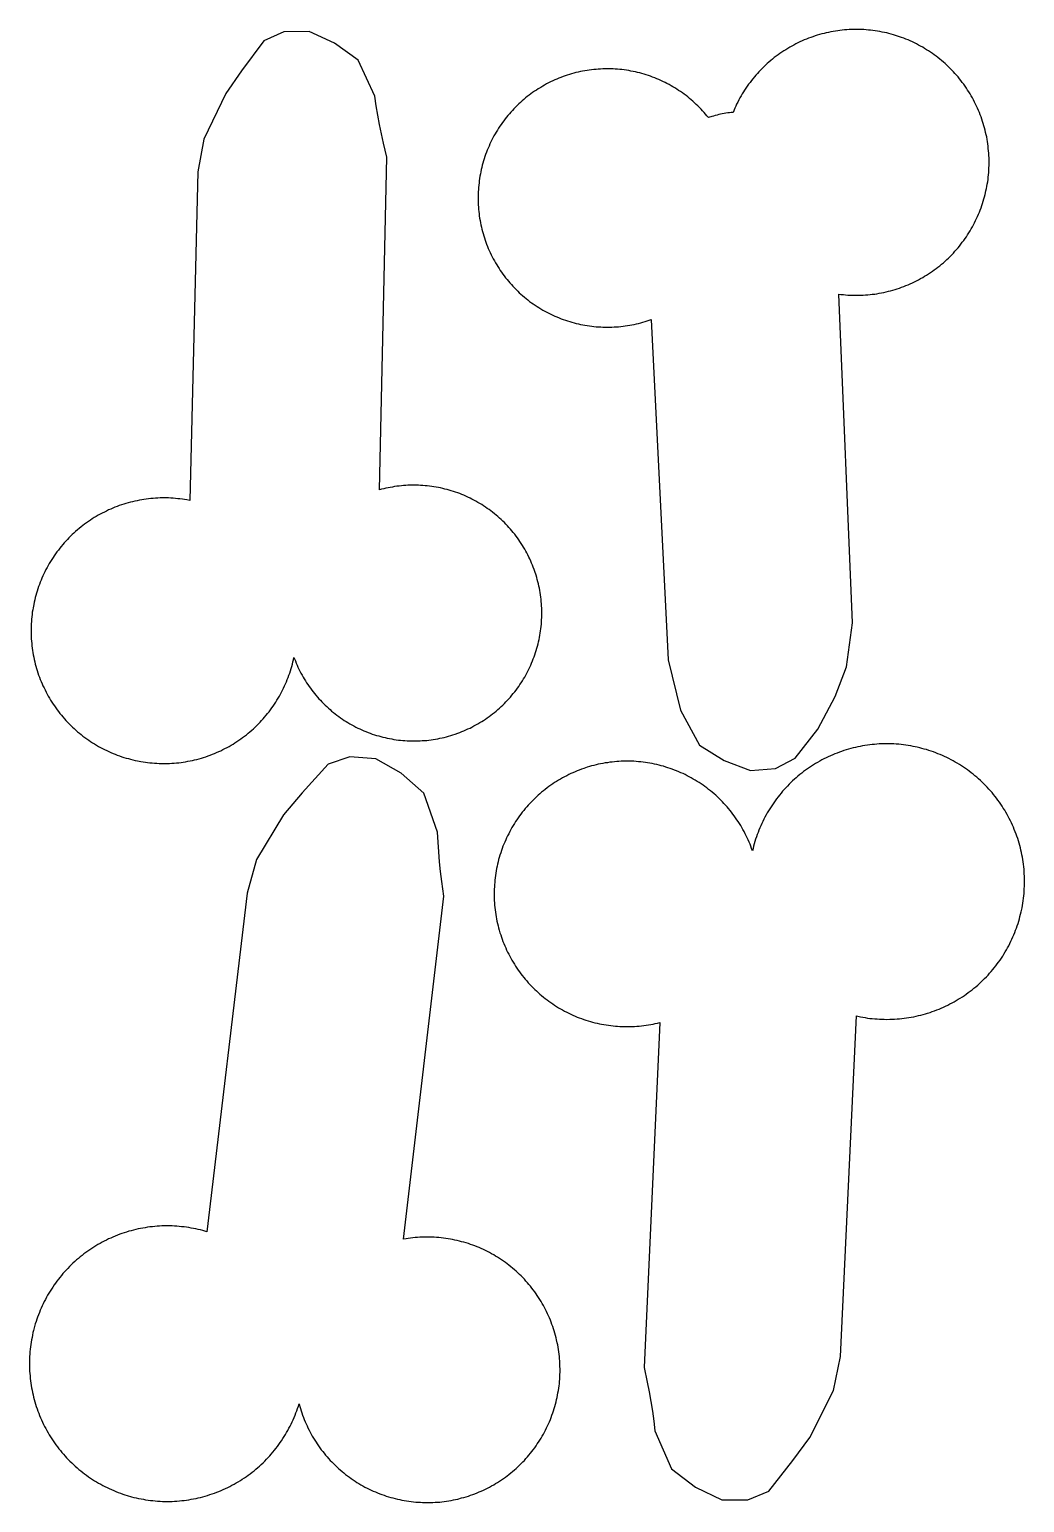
# Model space of a CAD drawing. Extents: x -246 to 246, y -104 to 199.
# Drawn here: x 187.17 to 196.8, y -28.73 to -14.48 of the extents above; entities that cross this region are included whole.
import ezdxf

# ---------------------------------------------------------------- set-up
doc = ezdxf.new("R2010")
doc.units = 0
doc.layers.add('Add_Red', color=1, linetype='Continuous')

msp = doc.modelspace()

# ---------------------------------------------------------------- linework, layer by layer
at = {"layer": 'Add_Red'}
for points in [[(188.503, -21.583), (188.525, -21.582), (188.548, -21.581), (188.57, -21.579), (188.592, -21.577), (188.615, -21.575), (188.637, -21.572), (188.659, -21.569), (188.681, -21.566), (188.703, -21.562), (188.725, -21.558), (188.747, -21.553), (188.769, -21.548), (188.791, -21.543), (188.812, -21.537), (188.834, -21.531), (188.855, -21.524), (188.877, -21.517), (188.898, -21.51), (188.919, -21.502), (188.94, -21.494), (188.961, -21.486), (188.981, -21.477), (189.002, -21.468), (189.022, -21.459), (189.042, -21.449), (189.062, -21.439), (189.082, -21.428), (189.102, -21.418), (189.121, -21.406), (189.14, -21.395), (189.159, -21.383), (189.178, -21.371), (189.197, -21.358), (189.215, -21.345), (189.233, -21.332), (189.251, -21.319), (189.269, -21.305), (189.286, -21.291), (189.304, -21.277), (189.321, -21.262), (189.337, -21.247), (189.354, -21.232), (189.37, -21.216), (189.386, -21.2), (189.401, -21.184), (189.417, -21.168), (189.432, -21.151), (189.446, -21.134), (189.461, -21.117), (189.475, -21.1), (189.489, -21.082), (189.502, -21.064), (189.515, -21.046), (189.528, -21.028), (189.541, -21.009), (189.553, -20.99), (189.565, -20.971), (189.577, -20.952), (189.588, -20.933), (189.599, -20.913), (189.609, -20.893), (189.619, -20.874), (189.629, -20.853), (189.639, -20.833), (189.648, -20.813), (189.657, -20.792), (189.665, -20.771), (189.673, -20.75), (189.681, -20.729), (189.688, -20.708), (189.695, -20.687), (189.702, -20.665), (189.708, -20.644), (189.714, -20.622), (189.719, -20.6), (189.724, -20.579), (189.729, -20.557), (189.743, -20.591), (189.751, -20.611), (189.759, -20.631), (189.768, -20.651), (189.778, -20.67), (189.787, -20.69), (189.797, -20.709), (189.808, -20.728), (189.818, -20.747), (189.829, -20.765), (189.84, -20.784), (189.852, -20.802), (189.864, -20.82), (189.876, -20.838), (189.889, -20.855), (189.902, -20.873), (189.915, -20.89), (189.928, -20.907), (189.942, -20.923), (189.956, -20.94), (189.97, -20.956), (189.985, -20.972), (190, -20.987), (190.015, -21.003), (190.03, -21.018), (190.046, -21.033), (190.062, -21.047), (190.078, -21.062), (190.094, -21.076), (190.111, -21.089), (190.128, -21.103), (190.145, -21.116), (190.162, -21.129), (190.18, -21.141), (190.198, -21.154), (190.216, -21.166), (190.234, -21.177), (190.252, -21.188), (190.271, -21.199), (190.29, -21.21), (190.309, -21.22), (190.328, -21.23), (190.347, -21.24), (190.367, -21.249), (190.386, -21.258), (190.406, -21.267), (190.426, -21.275), (190.446, -21.283), (190.466, -21.29), (190.487, -21.298), (190.507, -21.305), (190.528, -21.311), (190.549, -21.317), (190.569, -21.323), (190.59, -21.328), (190.611, -21.333), (190.632, -21.338), (190.653, -21.342), (190.675, -21.346), (190.696, -21.35), (190.717, -21.353), (190.739, -21.356), (190.76, -21.358), (190.782, -21.36), (190.803, -21.362), (190.825, -21.363), (190.846, -21.364), (190.868, -21.365), (190.89, -21.365), (190.927, -21.365), (190.949, -21.364), (190.97, -21.362), (190.992, -21.361), (191.013, -21.359), (191.035, -21.357), (191.056, -21.354), (191.077, -21.351), (191.099, -21.347), (191.12, -21.343), (191.141, -21.339), (191.162, -21.335), (191.183, -21.33), (191.204, -21.324), (191.225, -21.319), (191.246, -21.313), (191.266, -21.306), (191.287, -21.3), (191.313, -21.29), (191.333, -21.283), (191.353, -21.275), (191.373, -21.267), (191.393, -21.258), (191.412, -21.249), (191.432, -21.24), (191.451, -21.23), (191.47, -21.22), (191.489, -21.21), (191.508, -21.199), (191.527, -21.188), (191.545, -21.177), (191.563, -21.166), (191.581, -21.154), (191.599, -21.141), (191.617, -21.129), (191.634, -21.116), (191.651, -21.103), (191.668, -21.089), (191.685, -21.076), (191.701, -21.062), (191.717, -21.047), (191.733, -21.033), (191.749, -21.018), (191.764, -21.003), (191.779, -20.987), (191.794, -20.972), (191.809, -20.956), (191.823, -20.94), (191.837, -20.923), (191.851, -20.907), (191.864, -20.89), (191.877, -20.873), (191.89, -20.855), (191.903, -20.838), (191.915, -20.82), (191.927, -20.802), (191.939, -20.784), (191.95, -20.765), (191.961, -20.747), (191.971, -20.728), (191.982, -20.709), (191.992, -20.69), (192.001, -20.67), (192.011, -20.651), (192.02, -20.631), (192.028, -20.611), (192.036, -20.591), (192.044, -20.571), (192.052, -20.551), (192.059, -20.531), (192.066, -20.51), (192.073, -20.49), (192.079, -20.469), (192.084, -20.448), (192.09, -20.427), (192.095, -20.406), (192.1, -20.385), (192.104, -20.364), (192.108, -20.343), (192.111, -20.322), (192.115, -20.3), (192.117, -20.279), (192.12, -20.257), (192.122, -20.236), (192.124, -20.214), (192.125, -20.193), (192.126, -20.171), (192.126, -20.15), (192.127, -20.128), (192.126, -20.102), (192.126, -20.081), (192.125, -20.059), (192.123, -20.038), (192.121, -20.016), (192.119, -19.995), (192.117, -19.973), (192.114, -19.952), (192.111, -19.93), (192.107, -19.909), (192.103, -19.888), (192.099, -19.867), (192.094, -19.846), (192.089, -19.825), (192.083, -19.804), (192.077, -19.783), (192.071, -19.762), (192.059, -19.725), (192.052, -19.705), (192.044, -19.685), (192.036, -19.665), (192.028, -19.645), (192.02, -19.625), (192.011, -19.605), (192.001, -19.586), (191.992, -19.566), (191.982, -19.547), (191.971, -19.528), (191.961, -19.51), (191.95, -19.491), (191.939, -19.473), (191.927, -19.454), (191.915, -19.436), (191.903, -19.419), (191.89, -19.401), (191.877, -19.384), (191.864, -19.366), (191.851, -19.35), (191.837, -19.333), (191.823, -19.316), (191.809, -19.3), (191.794, -19.284), (191.779, -19.269), (191.764, -19.253), (191.749, -19.238), (191.733, -19.223), (191.717, -19.209), (191.701, -19.194), (191.685, -19.18), (191.668, -19.167), (191.651, -19.153), (191.634, -19.14), (191.617, -19.127), (191.599, -19.115), (191.581, -19.103), (191.563, -19.091), (191.545, -19.079), (191.527, -19.068), (191.508, -19.057), (191.489, -19.046), (191.47, -19.036), (191.451, -19.026), (191.432, -19.016), (191.412, -19.007), (191.393, -18.998), (191.373, -18.989), (191.353, -18.981), (191.333, -18.973), (191.313, -18.966), (191.292, -18.958), (191.272, -18.952), (191.251, -18.945), (191.23, -18.939), (191.21, -18.933), (191.189, -18.928), (191.168, -18.923), (191.147, -18.918), (191.126, -18.914), (191.104, -18.91), (191.083, -18.906), (191.062, -18.903), (191.04, -18.9), (191.019, -18.898), (190.997, -18.896), (190.976, -18.894), (190.954, -18.893), (190.933, -18.892), (190.911, -18.891), (190.89, -18.891), (190.854, -18.892), (190.832, -18.892), (190.811, -18.894), (190.789, -18.895), (190.768, -18.897), (190.746, -18.899), (190.725, -18.902), (190.703, -18.905), (190.682, -18.909), (190.661, -18.912), (190.64, -18.917), (190.618, -18.921), (190.597, -18.926), (190.576, -18.931), (190.556, -18.937), (190.628, -15.718), (190.596, -15.583), (190.576, -15.493), (190.558, -15.403), (190.541, -15.312), (190.526, -15.221), (190.513, -15.13), (190.351, -14.78), (190.123, -14.615), (189.876, -14.503), (189.633, -14.506), (189.438, -14.593), (189.223, -14.883), (189.069, -15.103), (188.857, -15.543), (188.799, -15.861), (188.723, -19.04), (188.694, -19.034), (188.672, -19.03), (188.65, -19.027), (188.627, -19.024), (188.605, -19.022), (188.583, -19.02), (188.561, -19.018), (188.538, -19.016), (188.516, -19.015), (188.493, -19.015), (188.471, -19.015), (188.435, -19.015), (188.413, -19.016), (188.39, -19.017), (188.368, -19.019), (188.346, -19.021), (188.323, -19.023), (188.301, -19.026), (188.279, -19.029), (188.257, -19.033), (188.235, -19.037), (188.213, -19.041), (188.191, -19.046), (188.169, -19.051), (188.147, -19.056), (188.126, -19.062), (188.104, -19.068), (188.083, -19.075), (188.061, -19.082), (188.04, -19.089), (188.019, -19.097), (187.998, -19.105), (187.977, -19.113), (187.957, -19.122), (187.936, -19.131), (187.916, -19.141), (187.896, -19.151), (187.876, -19.161), (187.856, -19.171), (187.837, -19.182), (187.817, -19.193), (187.798, -19.205), (187.779, -19.217), (187.76, -19.229), (187.742, -19.242), (187.723, -19.255), (187.705, -19.268), (187.687, -19.281), (187.67, -19.295), (187.652, -19.309), (187.635, -19.324), (187.618, -19.338), (187.602, -19.354), (187.585, -19.369), (187.569, -19.384), (187.553, -19.4), (187.538, -19.416), (187.523, -19.433), (187.508, -19.45), (187.493, -19.466), (187.479, -19.484), (187.465, -19.501), (187.451, -19.519), (187.437, -19.537), (187.424, -19.555), (187.411, -19.573), (187.399, -19.592), (187.387, -19.611), (187.375, -19.63), (187.363, -19.649), (187.352, -19.668), (187.341, -19.688), (187.331, -19.708), (187.321, -19.728), (187.311, -19.748), (187.301, -19.768), (187.292, -19.789), (187.284, -19.809), (187.275, -19.83), (187.267, -19.851), (187.26, -19.872), (187.252, -19.893), (187.245, -19.915), (187.239, -19.936), (187.233, -19.958), (187.227, -19.979), (187.222, -20.001), (187.217, -20.023), (187.212, -20.045), (187.206, -20.076), (187.203, -20.098), (187.199, -20.12), (187.196, -20.142), (187.194, -20.165), (187.192, -20.187), (187.19, -20.209), (187.188, -20.232), (187.187, -20.254), (187.187, -20.276), (187.187, -20.299), (187.187, -20.333), (187.188, -20.355), (187.189, -20.377), (187.191, -20.4), (187.193, -20.422), (187.195, -20.444), (187.198, -20.467), (187.201, -20.489), (187.204, -20.511), (187.208, -20.533), (187.213, -20.555), (187.217, -20.577), (187.222, -20.599), (187.228, -20.621), (187.233, -20.642), (187.24, -20.664), (187.246, -20.685), (187.253, -20.707), (187.26, -20.728), (187.268, -20.749), (187.276, -20.77), (187.285, -20.79), (187.293, -20.811), (187.302, -20.832), (187.312, -20.852), (187.322, -20.872), (187.332, -20.892), (187.342, -20.912), (187.353, -20.931), (187.364, -20.951), (187.376, -20.97), (187.388, -20.989), (187.4, -21.008), (187.413, -21.026), (187.426, -21.045), (187.439, -21.063), (187.452, -21.081), (187.466, -21.098), (187.48, -21.116), (187.495, -21.133), (187.509, -21.15), (187.524, -21.167), (187.54, -21.183), (187.555, -21.199), (187.571, -21.215), (187.587, -21.231), (187.603, -21.246), (187.62, -21.261), (187.637, -21.276), (187.654, -21.29), (187.672, -21.304), (187.689, -21.318), (187.707, -21.331), (187.725, -21.344), (187.744, -21.357), (187.762, -21.37), (187.781, -21.382), (187.8, -21.394), (187.819, -21.405), (187.839, -21.417), (187.858, -21.428), (187.878, -21.438), (187.898, -21.448), (187.918, -21.458), (187.939, -21.468), (187.959, -21.477), (187.98, -21.485), (188, -21.494), (188.021, -21.502), (188.042, -21.51), (188.064, -21.517), (188.085, -21.524), (188.106, -21.53), (188.128, -21.536), (188.15, -21.542), (188.171, -21.548), (188.193, -21.553), (188.215, -21.557), (188.248, -21.564), (188.27, -21.567), (188.292, -21.571), (188.314, -21.574), (188.337, -21.576), (188.359, -21.578), (188.381, -21.58), (188.404, -21.581), (188.426, -21.582), (188.449, -21.583), (188.471, -21.583), (188.503, -21.583)], [(194.388, -21.631), (194.577, -21.532), (194.797, -21.251), (194.965, -20.935), (195.073, -20.647), (195.132, -20.223), (194.998, -17.043), (195.02, -17.046), (195.043, -17.048), (195.065, -17.05), (195.087, -17.052), (195.11, -17.053), (195.132, -17.054), (195.167, -17.054), (195.189, -17.054), (195.212, -17.054), (195.234, -17.053), (195.256, -17.051), (195.279, -17.05), (195.301, -17.047), (195.323, -17.045), (195.346, -17.042), (195.368, -17.039), (195.39, -17.035), (195.412, -17.031), (195.434, -17.026), (195.456, -17.021), (195.478, -17.016), (195.499, -17.011), (195.521, -17.005), (195.543, -16.998), (195.564, -16.991), (195.585, -16.984), (195.606, -16.977), (195.627, -16.969), (195.648, -16.961), (195.669, -16.952), (195.69, -16.943), (195.71, -16.934), (195.73, -16.924), (195.75, -16.914), (195.77, -16.904), (195.79, -16.893), (195.81, -16.882), (195.829, -16.871), (195.848, -16.859), (195.867, -16.847), (195.886, -16.835), (195.904, -16.822), (195.922, -16.809), (195.94, -16.796), (195.958, -16.782), (195.976, -16.768), (195.993, -16.754), (196.01, -16.739), (196.027, -16.724), (196.044, -16.709), (196.06, -16.694), (196.076, -16.678), (196.092, -16.662), (196.107, -16.646), (196.122, -16.629), (196.137, -16.612), (196.152, -16.595), (196.166, -16.578), (196.18, -16.56), (196.193, -16.542), (196.207, -16.524), (196.22, -16.506), (196.233, -16.488), (196.245, -16.469), (196.257, -16.45), (196.269, -16.431), (196.28, -16.412), (196.291, -16.392), (196.302, -16.372), (196.312, -16.352), (196.322, -16.332), (196.332, -16.312), (196.341, -16.292), (196.35, -16.271), (196.359, -16.25), (196.367, -16.23), (196.375, -16.209), (196.382, -16.187), (196.389, -16.166), (196.396, -16.145), (196.403, -16.123), (196.409, -16.102), (196.414, -16.08), (196.422, -16.045), (196.427, -16.023), (196.431, -16.001), (196.435, -15.979), (196.439, -15.957), (196.442, -15.934), (196.444, -15.912), (196.447, -15.89), (196.449, -15.867), (196.45, -15.845), (196.451, -15.823), (196.452, -15.8), (196.452, -15.769), (196.452, -15.746), (196.452, -15.724), (196.451, -15.702), (196.449, -15.679), (196.447, -15.657), (196.445, -15.634), (196.443, -15.612), (196.44, -15.59), (196.437, -15.568), (196.433, -15.546), (196.429, -15.523), (196.424, -15.502), (196.419, -15.48), (196.414, -15.458), (196.409, -15.436), (196.403, -15.414), (196.396, -15.393), (196.389, -15.372), (196.382, -15.35), (196.375, -15.329), (196.367, -15.308), (196.359, -15.287), (196.35, -15.266), (196.341, -15.246), (196.332, -15.225), (196.322, -15.205), (196.312, -15.185), (196.302, -15.165), (196.291, -15.146), (196.28, -15.126), (196.269, -15.107), (196.257, -15.088), (196.245, -15.069), (196.233, -15.05), (196.22, -15.031), (196.207, -15.013), (196.193, -14.995), (196.18, -14.977), (196.166, -14.96), (196.152, -14.942), (196.137, -14.925), (196.122, -14.909), (196.107, -14.892), (196.092, -14.876), (196.076, -14.86), (196.06, -14.844), (196.044, -14.829), (196.027, -14.813), (196.01, -14.799), (195.993, -14.784), (195.976, -14.77), (195.958, -14.756), (195.94, -14.742), (195.922, -14.729), (195.904, -14.716), (195.886, -14.703), (195.867, -14.691), (195.848, -14.679), (195.829, -14.667), (195.81, -14.655), (195.79, -14.644), (195.77, -14.634), (195.75, -14.623), (195.73, -14.613), (195.71, -14.604), (195.69, -14.594), (195.669, -14.585), (195.648, -14.577), (195.627, -14.569), (195.606, -14.561), (195.585, -14.553), (195.548, -14.541), (195.527, -14.535), (195.505, -14.529), (195.483, -14.523), (195.462, -14.517), (195.44, -14.513), (195.418, -14.508), (195.396, -14.504), (195.374, -14.5), (195.351, -14.497), (195.329, -14.494), (195.307, -14.491), (195.285, -14.489), (195.262, -14.487), (195.24, -14.485), (195.217, -14.484), (195.195, -14.484), (195.167, -14.483), (195.144, -14.483), (195.122, -14.484), (195.099, -14.485), (195.077, -14.486), (195.055, -14.488), (195.032, -14.49), (195.01, -14.493), (194.988, -14.496), (194.966, -14.499), (194.943, -14.503), (194.921, -14.507), (194.899, -14.511), (194.878, -14.516), (194.856, -14.521), (194.834, -14.527), (194.812, -14.533), (194.791, -14.539), (194.769, -14.546), (194.748, -14.553), (194.727, -14.561), (194.706, -14.569), (194.685, -14.577), (194.664, -14.585), (194.644, -14.594), (194.623, -14.604), (194.603, -14.613), (194.583, -14.623), (194.563, -14.634), (194.543, -14.644), (194.524, -14.655), (194.505, -14.667), (194.485, -14.679), (194.467, -14.691), (194.448, -14.703), (194.429, -14.716), (194.411, -14.729), (194.393, -14.742), (194.375, -14.756), (194.358, -14.77), (194.34, -14.784), (194.323, -14.799), (194.306, -14.813), (194.29, -14.829), (194.274, -14.844), (194.258, -14.86), (194.242, -14.876), (194.226, -14.892), (194.211, -14.909), (194.196, -14.925), (194.182, -14.942), (194.168, -14.96), (194.154, -14.977), (194.14, -14.995), (194.127, -15.013), (194.114, -15.031), (194.101, -15.05), (194.088, -15.069), (194.076, -15.088), (194.065, -15.107), (194.053, -15.126), (194.042, -15.146), (194.032, -15.165), (194.021, -15.185), (194.011, -15.205), (194.002, -15.225), (193.992, -15.246), (193.976, -15.285), (193.958, -15.286), (193.941, -15.289), (193.924, -15.291), (193.906, -15.294), (193.889, -15.297), (193.872, -15.3), (193.855, -15.303), (193.838, -15.307), (193.821, -15.311), (193.804, -15.316), (193.787, -15.321), (193.77, -15.326), (193.738, -15.336), (193.724, -15.319), (193.71, -15.303), (193.696, -15.286), (193.681, -15.27), (193.667, -15.254), (193.651, -15.238), (193.636, -15.223), (193.62, -15.208), (193.604, -15.193), (193.588, -15.178), (193.572, -15.164), (193.555, -15.15), (193.538, -15.136), (193.521, -15.123), (193.503, -15.11), (193.486, -15.097), (193.468, -15.084), (193.45, -15.072), (193.432, -15.06), (193.413, -15.049), (193.394, -15.037), (193.376, -15.027), (193.357, -15.016), (193.337, -15.006), (193.318, -14.996), (193.298, -14.986), (193.279, -14.977), (193.259, -14.968), (193.239, -14.96), (193.218, -14.951), (193.198, -14.944), (193.177, -14.936), (193.157, -14.929), (193.136, -14.922), (193.115, -14.916), (193.094, -14.91), (193.073, -14.904), (193.052, -14.899), (193.031, -14.894), (193.01, -14.889), (192.988, -14.885), (192.967, -14.881), (192.945, -14.878), (192.923, -14.875), (192.902, -14.872), (192.88, -14.87), (192.858, -14.868), (192.837, -14.867), (192.815, -14.865), (192.793, -14.865), (192.76, -14.864), (192.738, -14.864), (192.716, -14.865), (192.694, -14.866), (192.672, -14.867), (192.651, -14.869), (192.629, -14.871), (192.607, -14.873), (192.586, -14.876), (192.564, -14.88), (192.543, -14.883), (192.521, -14.887), (192.5, -14.891), (192.479, -14.896), (192.457, -14.901), (192.436, -14.907), (192.415, -14.913), (192.394, -14.919), (192.373, -14.925), (192.353, -14.932), (192.332, -14.939), (192.312, -14.947), (192.292, -14.955), (192.271, -14.963), (192.251, -14.972), (192.232, -14.981), (192.212, -14.991), (192.192, -15), (192.173, -15.01), (192.154, -15.021), (192.135, -15.032), (192.116, -15.043), (192.092, -15.057), (192.074, -15.069), (192.056, -15.081), (192.038, -15.094), (192.02, -15.106), (192.003, -15.119), (191.986, -15.133), (191.969, -15.146), (191.952, -15.16), (191.935, -15.175), (191.919, -15.189), (191.903, -15.204), (191.887, -15.219), (191.872, -15.234), (191.857, -15.25), (191.842, -15.266), (191.827, -15.282), (191.813, -15.298), (191.799, -15.315), (191.785, -15.332), (191.771, -15.349), (191.758, -15.366), (191.745, -15.384), (191.733, -15.402), (191.72, -15.42), (191.708, -15.438), (191.697, -15.457), (191.686, -15.475), (191.675, -15.494), (191.664, -15.513), (191.654, -15.532), (191.644, -15.552), (191.634, -15.571), (191.625, -15.591), (191.616, -15.611), (191.607, -15.631), (191.599, -15.651), (191.591, -15.671), (191.583, -15.692), (191.576, -15.712), (191.569, -15.733), (191.563, -15.754), (191.557, -15.775), (191.551, -15.796), (191.546, -15.817), (191.541, -15.838), (191.536, -15.86), (191.532, -15.881), (191.528, -15.903), (191.525, -15.924), (191.521, -15.946), (191.519, -15.967), (191.516, -15.989), (191.514, -16.011), (191.513, -16.032), (191.512, -16.054), (191.511, -16.076), (191.51, -16.114), (191.51, -16.135), (191.511, -16.157), (191.512, -16.179), (191.513, -16.201), (191.515, -16.223), (191.517, -16.244), (191.519, -16.266), (191.522, -16.287), (191.525, -16.309), (191.529, -16.331), (191.533, -16.352), (191.537, -16.373), (191.542, -16.395), (191.547, -16.416), (191.553, -16.437), (191.559, -16.458), (191.565, -16.479), (191.571, -16.5), (191.578, -16.52), (191.585, -16.541), (191.593, -16.561), (191.601, -16.582), (191.609, -16.602), (191.618, -16.622), (191.627, -16.642), (191.637, -16.663), (191.647, -16.683), (191.657, -16.702), (191.668, -16.721), (191.678, -16.74), (191.69, -16.759), (191.701, -16.777), (191.713, -16.796), (191.725, -16.814), (191.737, -16.832), (191.75, -16.85), (191.763, -16.867), (191.776, -16.884), (191.79, -16.901), (191.804, -16.918), (191.818, -16.935), (191.832, -16.951), (191.847, -16.967), (191.862, -16.983), (191.877, -16.998), (191.893, -17.014), (191.909, -17.029), (191.925, -17.043), (191.941, -17.058), (191.958, -17.072), (191.975, -17.086), (191.992, -17.099), (192.009, -17.113), (192.027, -17.126), (192.044, -17.138), (192.062, -17.151), (192.081, -17.163), (192.099, -17.174), (192.118, -17.186), (192.136, -17.197), (192.155, -17.207), (192.175, -17.218), (192.194, -17.228), (192.214, -17.237), (192.233, -17.247), (192.253, -17.256), (192.273, -17.264), (192.293, -17.273), (192.314, -17.281), (192.334, -17.288), (192.355, -17.296), (192.375, -17.302), (192.396, -17.309), (192.417, -17.315), (192.438, -17.321), (192.459, -17.326), (192.48, -17.331), (192.502, -17.336), (192.523, -17.34), (192.544, -17.344), (192.566, -17.348), (192.588, -17.351), (192.609, -17.354), (192.631, -17.356), (192.653, -17.358), (192.674, -17.36), (192.696, -17.361), (192.718, -17.362), (192.76, -17.363), (192.781, -17.363), (192.803, -17.362), (192.825, -17.361), (192.847, -17.36), (192.869, -17.358), (192.89, -17.356), (192.912, -17.354), (192.934, -17.351), (192.955, -17.348), (192.977, -17.344), (192.998, -17.34), (193.019, -17.336), (193.041, -17.331), (193.062, -17.326), (193.083, -17.321), (193.104, -17.315), (193.125, -17.308), (193.146, -17.302), (193.185, -17.288), (193.348, -20.579), (193.468, -21.067), (193.652, -21.405), (193.891, -21.555), (194.145, -21.65), (194.388, -21.631)], [(194.323, -28.621), (194.553, -28.325), (194.718, -28.101), (194.948, -27.649), (195.016, -27.32), (195.016, -27.32), (195.171, -24.025), (195.208, -24.033), (195.231, -24.037), (195.254, -24.041), (195.277, -24.045), (195.3, -24.048), (195.323, -24.05), (195.346, -24.052), (195.37, -24.054), (195.393, -24.056), (195.416, -24.057), (195.439, -24.057), (195.463, -24.058), (195.492, -24.057), (195.516, -24.056), (195.539, -24.055), (195.562, -24.054), (195.585, -24.052), (195.608, -24.05), (195.631, -24.047), (195.654, -24.044), (195.677, -24.04), (195.7, -24.036), (195.723, -24.032), (195.746, -24.027), (195.769, -24.022), (195.791, -24.016), (195.814, -24.01), (195.836, -24.004), (195.858, -23.997), (195.881, -23.99), (195.903, -23.983), (195.924, -23.975), (195.946, -23.967), (195.968, -23.958), (195.989, -23.949), (196.01, -23.94), (196.032, -23.93), (196.053, -23.92), (196.073, -23.909), (196.094, -23.898), (196.114, -23.887), (196.134, -23.876), (196.154, -23.864), (196.174, -23.852), (196.194, -23.839), (196.213, -23.826), (196.232, -23.813), (196.251, -23.799), (196.27, -23.785), (196.288, -23.771), (196.306, -23.756), (196.324, -23.742), (196.342, -23.726), (196.359, -23.711), (196.376, -23.695), (196.393, -23.679), (196.409, -23.663), (196.426, -23.646), (196.442, -23.629), (196.457, -23.612), (196.473, -23.594), (196.488, -23.576), (196.502, -23.558), (196.517, -23.54), (196.531, -23.522), (196.544, -23.503), (196.558, -23.484), (196.571, -23.465), (196.584, -23.445), (196.596, -23.426), (196.608, -23.406), (196.62, -23.386), (196.631, -23.365), (196.642, -23.345), (196.653, -23.324), (196.663, -23.303), (196.673, -23.282), (196.683, -23.261), (196.692, -23.24), (196.701, -23.218), (196.709, -23.196), (196.717, -23.175), (196.725, -23.153), (196.732, -23.13), (196.739, -23.108), (196.745, -23.086), (196.751, -23.064), (196.757, -23.041), (196.762, -23.018), (196.771, -22.979), (196.775, -22.956), (196.779, -22.933), (196.782, -22.91), (196.785, -22.887), (196.788, -22.864), (196.79, -22.841), (196.792, -22.818), (196.793, -22.795), (196.794, -22.771), (196.795, -22.748), (196.795, -22.725), (196.795, -22.697), (196.794, -22.674), (196.793, -22.651), (196.792, -22.628), (196.79, -22.604), (196.787, -22.581), (196.785, -22.558), (196.782, -22.535), (196.778, -22.512), (196.774, -22.489), (196.77, -22.466), (196.765, -22.444), (196.76, -22.421), (196.755, -22.398), (196.749, -22.376), (196.742, -22.353), (196.736, -22.331), (196.729, -22.309), (196.721, -22.287), (196.713, -22.265), (196.705, -22.243), (196.696, -22.222), (196.687, -22.2), (196.678, -22.179), (196.668, -22.158), (196.658, -22.137), (196.648, -22.116), (196.637, -22.095), (196.626, -22.075), (196.614, -22.055), (196.603, -22.035), (196.59, -22.015), (196.578, -21.995), (196.565, -21.976), (196.552, -21.957), (196.538, -21.938), (196.524, -21.919), (196.51, -21.901), (196.495, -21.883), (196.481, -21.865), (196.465, -21.847), (196.45, -21.83), (196.434, -21.813), (196.418, -21.796), (196.402, -21.779), (196.385, -21.763), (196.368, -21.747), (196.351, -21.732), (196.333, -21.716), (196.316, -21.701), (196.298, -21.686), (196.279, -21.672), (196.261, -21.658), (196.242, -21.644), (196.223, -21.631), (196.204, -21.618), (196.185, -21.605), (196.165, -21.592), (196.145, -21.58), (196.125, -21.569), (196.105, -21.557), (196.084, -21.546), (196.064, -21.536), (196.043, -21.525), (196.022, -21.515), (196.001, -21.506), (195.979, -21.496), (195.958, -21.488), (195.936, -21.479), (195.914, -21.471), (195.892, -21.463), (195.87, -21.456), (195.848, -21.449), (195.826, -21.443), (195.803, -21.437), (195.781, -21.431), (195.758, -21.425), (195.717, -21.417), (195.694, -21.413), (195.671, -21.409), (195.648, -21.405), (195.625, -21.402), (195.602, -21.4), (195.579, -21.397), (195.555, -21.396), (195.532, -21.394), (195.509, -21.393), (195.486, -21.392), (195.463, -21.392), (195.437, -21.393), (195.414, -21.393), (195.39, -21.394), (195.367, -21.396), (195.344, -21.398), (195.321, -21.4), (195.298, -21.402), (195.275, -21.406), (195.252, -21.409), (195.229, -21.413), (195.206, -21.417), (195.183, -21.422), (195.16, -21.427), (195.138, -21.432), (195.115, -21.438), (195.093, -21.445), (195.071, -21.451), (195.048, -21.458), (195.026, -21.466), (195.005, -21.473), (194.983, -21.482), (194.961, -21.49), (194.94, -21.499), (194.918, -21.508), (194.897, -21.518), (194.876, -21.528), (194.855, -21.539), (194.835, -21.549), (194.814, -21.56), (194.794, -21.572), (194.774, -21.584), (194.754, -21.596), (194.735, -21.609), (194.715, -21.621), (194.696, -21.635), (194.677, -21.648), (194.659, -21.662), (194.64, -21.676), (194.622, -21.691), (194.604, -21.706), (194.586, -21.721), (194.569, -21.736), (194.552, -21.752), (194.535, -21.768), (194.519, -21.784), (194.502, -21.801), (194.486, -21.818), (194.471, -21.835), (194.455, -21.852), (194.44, -21.87), (194.425, -21.888), (194.411, -21.906), (194.397, -21.925), (194.383, -21.943), (194.37, -21.962), (194.356, -21.982), (194.344, -22.001), (194.331, -22.021), (194.319, -22.041), (194.307, -22.061), (194.296, -22.081), (194.285, -22.101), (194.274, -22.122), (194.264, -22.143), (194.254, -22.164), (194.244, -22.185), (194.235, -22.206), (194.226, -22.228), (194.218, -22.249), (194.209, -22.271), (194.202, -22.293), (194.194, -22.315), (194.187, -22.337), (194.181, -22.36), (194.175, -22.382), (194.169, -22.405), (194.163, -22.427), (194.156, -22.405), (194.148, -22.384), (194.14, -22.363), (194.131, -22.343), (194.122, -22.322), (194.113, -22.302), (194.103, -22.282), (194.093, -22.262), (194.083, -22.242), (194.072, -22.222), (194.061, -22.203), (194.05, -22.183), (194.038, -22.164), (194.026, -22.145), (194.014, -22.127), (194.001, -22.108), (193.988, -22.09), (193.975, -22.072), (193.961, -22.054), (193.947, -22.037), (193.933, -22.019), (193.918, -22.002), (193.903, -21.985), (193.888, -21.969), (193.873, -21.953), (193.857, -21.937), (193.841, -21.921), (193.825, -21.906), (193.808, -21.89), (193.792, -21.876), (193.775, -21.861), (193.757, -21.847), (193.74, -21.833), (193.722, -21.819), (193.704, -21.806), (193.686, -21.793), (193.667, -21.78), (193.649, -21.768), (193.63, -21.756), (193.611, -21.744), (193.591, -21.733), (193.572, -21.722), (193.552, -21.711), (193.532, -21.701), (193.512, -21.691), (193.492, -21.681), (193.472, -21.672), (193.451, -21.663), (193.43, -21.654), (193.409, -21.646), (193.388, -21.638), (193.367, -21.631), (193.346, -21.624), (193.325, -21.617), (193.303, -21.61), (193.282, -21.604), (193.26, -21.599), (193.238, -21.594), (193.216, -21.589), (193.194, -21.584), (193.172, -21.58), (193.15, -21.577), (193.128, -21.573), (193.106, -21.57), (193.084, -21.568), (193.061, -21.566), (193.039, -21.564), (193.017, -21.562), (192.994, -21.561), (192.972, -21.561), (192.949, -21.561), (192.918, -21.561), (192.895, -21.562), (192.873, -21.563), (192.851, -21.565), (192.828, -21.566), (192.806, -21.569), (192.784, -21.571), (192.762, -21.575), (192.739, -21.578), (192.717, -21.582), (192.695, -21.586), (192.673, -21.591), (192.652, -21.596), (192.63, -21.601), (192.608, -21.607), (192.587, -21.613), (192.565, -21.62), (192.532, -21.631), (192.51, -21.638), (192.489, -21.646), (192.469, -21.654), (192.448, -21.663), (192.427, -21.672), (192.407, -21.681), (192.387, -21.691), (192.367, -21.701), (192.347, -21.711), (192.327, -21.722), (192.308, -21.733), (192.288, -21.744), (192.269, -21.756), (192.25, -21.768), (192.232, -21.78), (192.213, -21.793), (192.195, -21.806), (192.177, -21.819), (192.159, -21.833), (192.142, -21.847), (192.124, -21.861), (192.107, -21.876), (192.09, -21.89), (192.074, -21.906), (192.058, -21.921), (192.042, -21.937), (192.026, -21.953), (192.011, -21.969), (191.995, -21.985), (191.981, -22.002), (191.966, -22.019), (191.952, -22.037), (191.938, -22.054), (191.924, -22.072), (191.911, -22.09), (191.898, -22.108), (191.885, -22.127), (191.873, -22.145), (191.861, -22.164), (191.849, -22.183), (191.838, -22.203), (191.827, -22.222), (191.816, -22.242), (191.806, -22.262), (191.796, -22.282), (191.786, -22.302), (191.777, -22.322), (191.768, -22.343), (191.759, -22.363), (191.751, -22.384), (191.743, -22.405), (191.736, -22.426), (191.729, -22.448), (191.722, -22.469), (191.715, -22.491), (191.709, -22.512), (191.704, -22.534), (191.699, -22.556), (191.694, -22.577), (191.689, -22.599), (191.685, -22.621), (191.682, -22.644), (191.678, -22.666), (191.675, -22.688), (191.673, -22.71), (191.671, -22.732), (191.669, -22.755), (191.668, -22.777), (191.667, -22.8), (191.666, -22.822), (191.666, -22.844), (191.666, -22.886), (191.667, -22.909), (191.669, -22.931), (191.67, -22.953), (191.673, -22.976), (191.675, -22.998), (191.678, -23.02), (191.681, -23.042), (191.685, -23.065), (191.689, -23.087), (191.693, -23.109), (191.698, -23.13), (191.703, -23.152), (191.709, -23.174), (191.715, -23.196), (191.722, -23.22), (191.729, -23.241), (191.736, -23.262), (191.743, -23.283), (191.751, -23.304), (191.759, -23.325), (191.768, -23.346), (191.777, -23.366), (191.786, -23.387), (191.796, -23.407), (191.806, -23.427), (191.816, -23.447), (191.827, -23.467), (191.838, -23.486), (191.849, -23.505), (191.861, -23.525), (191.873, -23.543), (191.885, -23.562), (191.898, -23.581), (191.911, -23.599), (191.924, -23.617), (191.938, -23.635), (191.952, -23.652), (191.966, -23.669), (191.981, -23.686), (191.995, -23.703), (192.011, -23.72), (192.026, -23.736), (192.042, -23.752), (192.058, -23.768), (192.074, -23.783), (192.09, -23.798), (192.107, -23.813), (192.124, -23.828), (192.142, -23.842), (192.159, -23.856), (192.177, -23.87), (192.195, -23.883), (192.213, -23.896), (192.232, -23.909), (192.25, -23.921), (192.269, -23.933), (192.288, -23.945), (192.308, -23.956), (192.327, -23.967), (192.347, -23.978), (192.367, -23.988), (192.387, -23.998), (192.407, -24.008), (192.427, -24.017), (192.448, -24.026), (192.469, -24.035), (192.489, -24.043), (192.51, -24.051), (192.532, -24.058), (192.553, -24.065), (192.574, -24.072), (192.596, -24.078), (192.617, -24.084), (192.639, -24.09), (192.661, -24.095), (192.683, -24.1), (192.704, -24.104), (192.727, -24.108), (192.749, -24.112), (192.771, -24.115), (192.793, -24.118), (192.815, -24.121), (192.838, -24.123), (192.86, -24.125), (192.882, -24.126), (192.905, -24.127), (192.927, -24.128), (192.949, -24.128), (192.979, -24.128), (193.002, -24.127), (193.024, -24.126), (193.047, -24.124), (193.069, -24.122), (193.091, -24.12), (193.113, -24.117), (193.136, -24.114), (193.158, -24.111), (193.18, -24.107), (193.202, -24.103), (193.224, -24.098), (193.246, -24.093), (193.267, -24.088), (193.115, -27.426), (193.146, -27.566), (193.164, -27.66), (193.181, -27.754), (193.196, -27.849), (193.209, -27.944), (193.221, -28.039), (193.38, -28.405), (193.613, -28.582), (193.866, -28.704), (194.119, -28.706), (194.323, -28.621)], [(191.049, -28.731), (191.072, -28.73), (191.094, -28.729), (191.116, -28.728), (191.139, -28.726), (191.161, -28.723), (191.183, -28.721), (191.205, -28.718), (191.227, -28.714), (191.25, -28.71), (191.272, -28.706), (191.293, -28.702), (191.315, -28.697), (191.351, -28.687), (191.373, -28.681), (191.394, -28.675), (191.416, -28.668), (191.437, -28.661), (191.458, -28.654), (191.479, -28.646), (191.5, -28.638), (191.521, -28.629), (191.541, -28.62), (191.562, -28.611), (191.582, -28.601), (191.602, -28.591), (191.622, -28.581), (191.641, -28.57), (191.661, -28.559), (191.68, -28.548), (191.699, -28.536), (191.718, -28.524), (191.737, -28.512), (191.755, -28.499), (191.774, -28.486), (191.792, -28.473), (191.809, -28.459), (191.827, -28.445), (191.844, -28.431), (191.861, -28.416), (191.878, -28.401), (191.895, -28.386), (191.911, -28.371), (191.927, -28.355), (191.943, -28.339), (191.958, -28.323), (191.973, -28.306), (191.988, -28.29), (192.002, -28.273), (192.017, -28.255), (192.031, -28.238), (192.044, -28.22), (192.058, -28.202), (192.071, -28.184), (192.083, -28.165), (192.096, -28.147), (192.108, -28.128), (192.119, -28.109), (192.131, -28.089), (192.142, -28.07), (192.153, -28.05), (192.163, -28.03), (192.173, -28.01), (192.183, -27.99), (192.192, -27.97), (192.201, -27.949), (192.209, -27.928), (192.218, -27.908), (192.225, -27.887), (192.233, -27.865), (192.24, -27.844), (192.247, -27.823), (192.253, -27.801), (192.259, -27.78), (192.265, -27.758), (192.27, -27.736), (192.275, -27.714), (192.279, -27.692), (192.283, -27.67), (192.287, -27.648), (192.29, -27.626), (192.293, -27.604), (192.296, -27.582), (192.298, -27.559), (192.3, -27.537), (192.301, -27.515), (192.302, -27.492), (192.303, -27.47), (192.303, -27.448), (192.302, -27.407), (192.301, -27.385), (192.3, -27.362), (192.298, -27.34), (192.296, -27.318), (192.294, -27.296), (192.291, -27.273), (192.288, -27.251), (192.284, -27.229), (192.28, -27.207), (192.276, -27.185), (192.27, -27.159), (192.265, -27.137), (192.259, -27.115), (192.253, -27.094), (192.247, -27.072), (192.24, -27.051), (192.233, -27.03), (192.225, -27.009), (192.218, -26.988), (192.209, -26.967), (192.201, -26.946), (192.192, -26.925), (192.183, -26.905), (192.173, -26.885), (192.163, -26.865), (192.153, -26.845), (192.142, -26.825), (192.131, -26.806), (192.119, -26.786), (192.108, -26.767), (192.096, -26.748), (192.083, -26.73), (192.071, -26.711), (192.058, -26.693), (192.044, -26.675), (192.031, -26.657), (192.017, -26.64), (192.002, -26.622), (191.988, -26.605), (191.973, -26.589), (191.958, -26.572), (191.943, -26.556), (191.927, -26.54), (191.911, -26.524), (191.895, -26.509), (191.878, -26.494), (191.861, -26.479), (191.844, -26.464), (191.827, -26.45), (191.809, -26.436), (191.792, -26.422), (191.774, -26.409), (191.755, -26.396), (191.737, -26.383), (191.718, -26.371), (191.699, -26.359), (191.68, -26.347), (191.661, -26.336), (191.641, -26.325), (191.622, -26.314), (191.602, -26.304), (191.582, -26.294), (191.562, -26.284), (191.541, -26.275), (191.521, -26.266), (191.5, -26.257), (191.479, -26.249), (191.458, -26.241), (191.437, -26.234), (191.416, -26.227), (191.394, -26.22), (191.373, -26.214), (191.351, -26.208), (191.33, -26.202), (191.308, -26.197), (191.286, -26.192), (191.264, -26.188), (191.242, -26.183), (191.22, -26.18), (191.198, -26.176), (191.176, -26.173), (191.153, -26.171), (191.131, -26.169), (191.109, -26.167), (191.086, -26.166), (191.064, -26.165), (191.042, -26.164), (191.019, -26.164), (190.991, -26.164), (190.968, -26.165), (190.946, -26.166), (190.924, -26.167), (190.901, -26.169), (190.879, -26.172), (190.857, -26.174), (190.835, -26.177), (190.813, -26.181), (190.79, -26.184), (191.18, -22.866), (191.159, -22.724), (191.148, -22.629), (191.138, -22.534), (191.13, -22.438), (191.123, -22.343), (191.118, -22.247), (190.985, -21.87), (190.765, -21.678), (190.521, -21.538), (190.269, -21.517), (190.06, -21.588), (189.809, -21.867), (189.629, -22.079), (189.367, -22.513), (189.276, -22.836), (188.887, -26.112), (188.849, -26.101), (188.826, -26.095), (188.804, -26.09), (188.781, -26.084), (188.758, -26.08), (188.735, -26.076), (188.712, -26.072), (188.689, -26.068), (188.666, -26.065), (188.643, -26.063), (188.62, -26.06), (188.597, -26.059), (188.574, -26.057), (188.55, -26.056), (188.527, -26.056), (188.504, -26.055), (188.476, -26.056), (188.453, -26.056), (188.429, -26.057), (188.406, -26.059), (188.383, -26.061), (188.36, -26.063), (188.337, -26.066), (188.314, -26.069), (188.291, -26.073), (188.268, -26.076), (188.245, -26.081), (188.222, -26.085), (188.2, -26.091), (188.177, -26.096), (188.154, -26.102), (188.132, -26.108), (188.11, -26.115), (188.088, -26.122), (188.066, -26.13), (188.044, -26.137), (188.022, -26.146), (188, -26.154), (187.979, -26.163), (187.958, -26.173), (187.936, -26.182), (187.916, -26.192), (187.895, -26.203), (187.874, -26.214), (187.854, -26.225), (187.834, -26.236), (187.814, -26.248), (187.794, -26.26), (187.774, -26.273), (187.755, -26.286), (187.736, -26.299), (187.717, -26.313), (187.698, -26.327), (187.68, -26.341), (187.662, -26.355), (187.644, -26.37), (187.626, -26.385), (187.609, -26.401), (187.592, -26.417), (187.575, -26.433), (187.558, -26.449), (187.542, -26.466), (187.526, -26.483), (187.51, -26.5), (187.495, -26.517), (187.48, -26.535), (187.465, -26.553), (187.451, -26.571), (187.437, -26.59), (187.423, -26.609), (187.41, -26.627), (187.396, -26.647), (187.384, -26.666), (187.371, -26.686), (187.359, -26.706), (187.347, -26.726), (187.336, -26.746), (187.325, -26.767), (187.314, -26.787), (187.304, -26.808), (187.294, -26.829), (187.285, -26.85), (187.275, -26.872), (187.267, -26.893), (187.258, -26.915), (187.25, -26.937), (187.242, -26.959), (187.235, -26.981), (187.228, -27.003), (187.217, -27.043), (187.211, -27.066), (187.205, -27.088), (187.2, -27.111), (187.196, -27.134), (187.192, -27.157), (187.188, -27.18), (187.184, -27.203), (187.181, -27.226), (187.179, -27.249), (187.176, -27.272), (187.175, -27.295), (187.173, -27.318), (187.172, -27.341), (187.171, -27.365), (187.171, -27.388), (187.172, -27.414), (187.172, -27.437), (187.173, -27.46), (187.175, -27.484), (187.177, -27.507), (187.179, -27.53), (187.182, -27.553), (187.185, -27.576), (187.188, -27.599), (187.192, -27.622), (187.196, -27.645), (187.201, -27.668), (187.206, -27.69), (187.211, -27.713), (187.217, -27.735), (187.224, -27.758), (187.23, -27.78), (187.237, -27.802), (187.245, -27.824), (187.253, -27.846), (187.261, -27.868), (187.269, -27.89), (187.278, -27.911), (187.288, -27.932), (187.297, -27.954), (187.307, -27.975), (187.318, -27.995), (187.328, -28.016), (187.34, -28.036), (187.351, -28.057), (187.363, -28.077), (187.375, -28.096), (187.388, -28.116), (187.401, -28.135), (187.414, -28.155), (187.427, -28.173), (187.441, -28.192), (187.455, -28.211), (187.47, -28.229), (187.485, -28.247), (187.5, -28.264), (187.515, -28.282), (187.531, -28.299), (187.547, -28.316), (187.563, -28.332), (187.58, -28.348), (187.597, -28.364), (187.614, -28.38), (187.632, -28.395), (187.649, -28.411), (187.667, -28.425), (187.686, -28.44), (187.704, -28.454), (187.723, -28.468), (187.742, -28.481), (187.761, -28.494), (187.78, -28.507), (187.8, -28.52), (187.82, -28.532), (187.84, -28.543), (187.86, -28.555), (187.881, -28.566), (187.901, -28.577), (187.922, -28.587), (187.943, -28.597), (187.964, -28.606), (187.986, -28.616), (188.007, -28.625), (188.029, -28.633), (188.051, -28.641), (188.073, -28.649), (188.095, -28.656), (188.117, -28.663), (188.159, -28.675), (188.182, -28.681), (188.204, -28.686), (188.227, -28.692), (188.25, -28.696), (188.273, -28.7), (188.295, -28.704), (188.318, -28.708), (188.342, -28.711), (188.365, -28.713), (188.388, -28.716), (188.411, -28.717), (188.434, -28.719), (188.457, -28.72), (188.481, -28.72), (188.504, -28.721), (188.528, -28.72), (188.551, -28.72), (188.574, -28.719), (188.597, -28.717), (188.621, -28.716), (188.644, -28.713), (188.667, -28.711), (188.69, -28.708), (188.713, -28.704), (188.736, -28.7), (188.759, -28.696), (188.782, -28.691), (188.804, -28.686), (188.827, -28.681), (188.849, -28.675), (188.872, -28.669), (188.894, -28.662), (188.916, -28.655), (188.938, -28.648), (188.96, -28.64), (188.982, -28.632), (189.004, -28.623), (189.025, -28.614), (189.046, -28.605), (189.068, -28.596), (189.089, -28.586), (189.109, -28.575), (189.13, -28.564), (189.15, -28.553), (189.171, -28.542), (189.191, -28.53), (189.211, -28.518), (189.23, -28.505), (189.25, -28.493), (189.269, -28.479), (189.288, -28.466), (189.306, -28.452), (189.325, -28.438), (189.343, -28.423), (189.361, -28.409), (189.379, -28.393), (189.396, -28.378), (189.413, -28.362), (189.43, -28.346), (189.447, -28.33), (189.463, -28.313), (189.479, -28.296), (189.495, -28.279), (189.51, -28.262), (189.525, -28.244), (189.54, -28.226), (189.554, -28.208), (189.569, -28.19), (189.582, -28.171), (189.596, -28.152), (189.609, -28.133), (189.622, -28.113), (189.634, -28.094), (189.647, -28.074), (189.658, -28.054), (189.67, -28.034), (189.681, -28.013), (189.692, -27.993), (189.702, -27.972), (189.712, -27.951), (189.722, -27.93), (189.731, -27.908), (189.74, -27.887), (189.748, -27.865), (189.756, -27.843), (189.764, -27.821), (189.772, -27.799), (189.779, -27.777), (189.785, -27.801), (189.792, -27.823), (189.798, -27.844), (189.805, -27.865), (189.813, -27.887), (189.821, -27.908), (189.829, -27.928), (189.838, -27.949), (189.846, -27.97), (189.856, -27.99), (189.865, -28.01), (189.875, -28.03), (189.886, -28.05), (189.896, -28.07), (189.907, -28.089), (189.919, -28.109), (189.931, -28.128), (189.943, -28.147), (189.955, -28.165), (189.968, -28.184), (189.981, -28.202), (189.994, -28.22), (190.008, -28.238), (190.022, -28.255), (190.036, -28.273), (190.05, -28.29), (190.065, -28.306), (190.08, -28.323), (190.096, -28.339), (190.111, -28.355), (190.127, -28.371), (190.144, -28.386), (190.16, -28.401), (190.177, -28.416), (190.194, -28.431), (190.211, -28.445), (190.229, -28.459), (190.247, -28.473), (190.265, -28.486), (190.283, -28.499), (190.301, -28.512), (190.32, -28.524), (190.339, -28.536), (190.358, -28.548), (190.377, -28.559), (190.397, -28.57), (190.416, -28.581), (190.436, -28.591), (190.456, -28.601), (190.477, -28.611), (190.497, -28.62), (190.518, -28.629), (190.538, -28.638), (190.559, -28.646), (190.58, -28.654), (190.601, -28.661), (190.622, -28.668), (190.644, -28.675), (190.665, -28.681), (190.687, -28.687), (190.709, -28.693), (190.73, -28.698), (190.752, -28.703), (190.774, -28.708), (190.796, -28.712), (190.818, -28.715), (190.84, -28.719), (190.863, -28.722), (190.885, -28.724), (190.907, -28.726), (190.93, -28.728), (190.952, -28.729), (190.974, -28.73), (190.997, -28.731), (191.019, -28.731), (191.049, -28.731)]]:
    msp.add_lwpolyline(points, dxfattribs=at)

doc.saveas('drawing.dxf')
